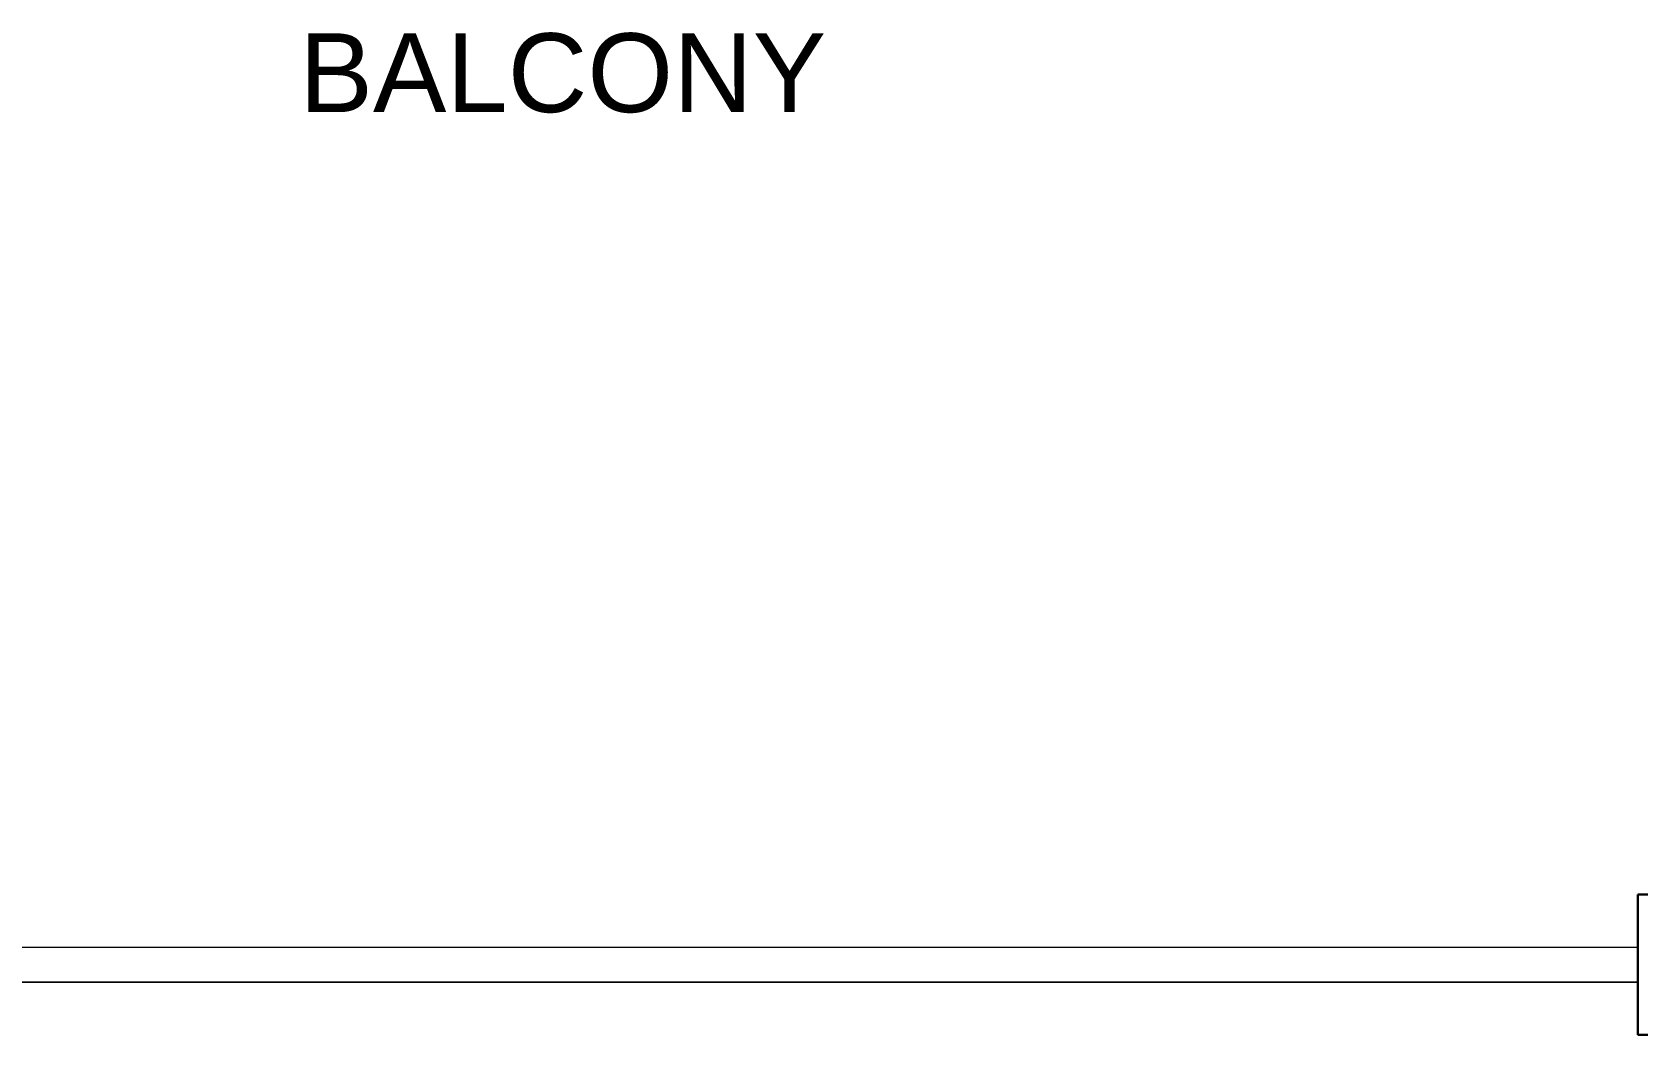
# Model space of a CAD drawing. Header units: inches. Extents: x -1176 to 1551, y -3558 to 978.
# Drawn here: x 799.3 to 890.9, y 9.3 to 66.5 of the extents above; entities that cross this region are included whole.
import ezdxf

# ---------------------------------------------------------------- set-up
doc = ezdxf.new("R2010")
doc.units = ezdxf.units.IN
doc.header["$MEASUREMENT"] = 0
for name, color, linetype, lineweight in [('A-COLS', 52, 'Continuous', 18), ('A-FLOR-HRAL', 11, 'Continuous', 18), ('G-ANNO-TEXT', 231, 'Continuous', 9)]:
    doc.layers.add(name, color=color, linetype=linetype, lineweight=lineweight)
doc.styles.add('Swis721 Lt BT', font='swissl.ttf', dxfattribs={"height": 4.5})

# ---------------------------------------------------------------- blocks, each defined once
blk = doc.blocks.new('Top Rail Type - Top Rail_Internal_-5011479-1st Floor Demo')
at = {"layer": 'A-FLOR-HRAL', "lineweight": 9}
for p, q in [((772.499, 14.324), (890.899, 14.324)), ((890.899, 12.324), (772.499, 12.324))]:
    blk.add_line(p, q, dxfattribs=at)
blk = doc.blocks.new('Top Rail Type - Top Rail_Internal_-V4-1st Floor Demo')
at = {"layer": 'A-FLOR-HRAL', "lineweight": 9}
for p, q in [((772.499, 14.324), (890.899, 14.324)), ((772.499, 12.324), (890.899, 12.324))]:
    blk.add_line(p, q, dxfattribs=at)

msp = doc.modelspace()

# ---------------------------------------------------------------- linework, layer by layer
at = {"layer": 'A-COLS', "color": 8, "lineweight": 30}
for p, q in [((898.899, 17.324), (890.899, 17.324)), ((890.899, 17.324), (890.899, 9.324)), ((890.899, 9.324), (898.899, 9.324))]:
    msp.add_line(p, q, dxfattribs=at)

# ---------------------------------------------------------------- block references
at = {"layer": 'A-FLOR-HRAL', "lineweight": 9}
for name in ['Top Rail Type - Top Rail_Internal_-5011479-1st Floor Demo', 'Top Rail Type - Top Rail_Internal_-V4-1st Floor Demo']:
    msp.add_blockref(name, (0, 0), dxfattribs=at)

# ---------------------------------------------------------------- texts
at = {"layer": 'G-ANNO-TEXT', "color": 7, "insert": (814.578, 66.462), "char_height": 4.5, "width": 34.845, "attachment_point": 1, "style": 'Swis721 Lt BT'}
msp.add_mtext('BALCONY', dxfattribs=at)

doc.saveas('drawing.dxf')
